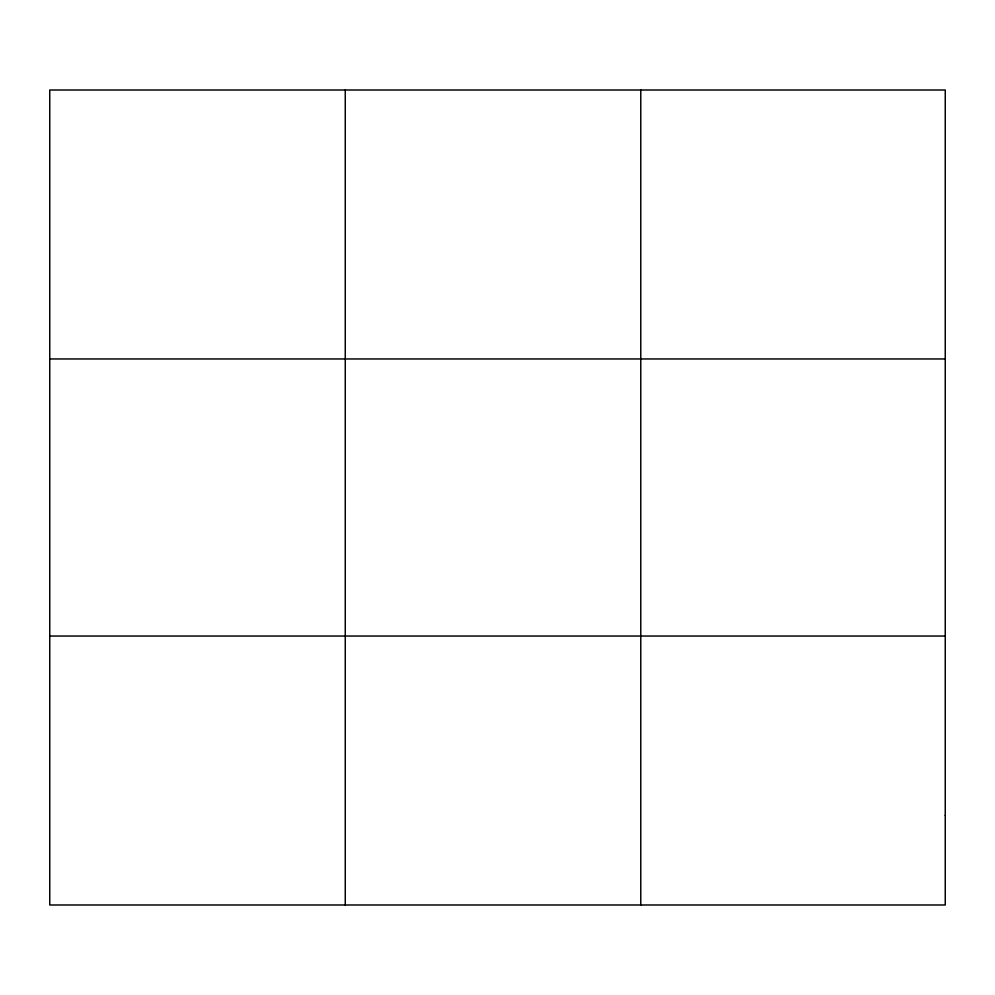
<?xml version="1.0" encoding="UTF-8"?>
<svg xmlns="http://www.w3.org/2000/svg" width="995" height="995" viewBox="0 0 995 995"><rect width="100%" height="100%" fill="white"/><g stroke="black" fill="none" stroke-linecap="round" stroke-linejoin="round"><path stroke-width="1.49" d="M345.265 904.99L345.265 90.01M640.78 904.99L640.78 90.01M49.75 358.959L945.25 358.959M49.75 636.041L945.25 636.041M945.25 815.34L945.25 904.99L49.75 904.99L49.75 90.01L945.25 90.01L945.25 815.34"/></g></svg>
